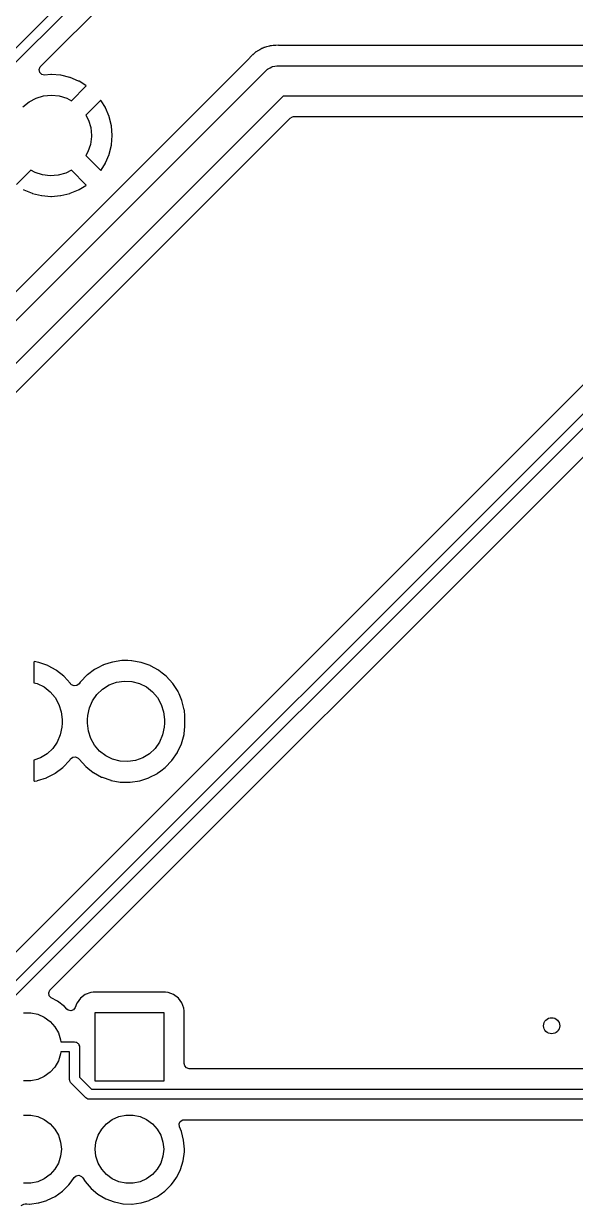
# Model space of a CAD drawing. Extents: x 0.3 to 11.5, y -8.2 to 3.2.
# Drawn here: x 3.653 to 4.192, y -3.301 to -2.146 of the extents above; entities that cross this region are included whole.
import ezdxf

# ---------------------------------------------------------------- set-up
doc = ezdxf.new("R2010")
doc.units = 0
doc.header["$MEASUREMENT"] = 0
doc.layers.add('BLACK', color=7, linetype='CONTINUOUS')

msp = doc.modelspace()

# ---------------------------------------------------------------- linework, layer by layer
at = {"layer": 'BLACK', "linetype": 'CONTINUOUS'}
for p, q in [((2.90604, -2.90925), (4.07264, -1.74264)), ((4.0797, -1.7495), (2.91444, -2.91477)), ((3.6699, -2.18762), (4.04402, -1.8135)), ((3.88616, -2.17013), (3.88412, -2.17131)), ((3.88638, -2.17), (3.88616, -2.17013)), ((3.88616, -2.17013), (3.88616, -2.17013)), ((3.88663, -2.16992), (3.88638, -2.17)), ((3.88689, -2.16984), (3.88663, -2.16992)), ((3.88663, -2.16992), (3.88663, -2.16992)), ((3.88761, -2.16954), (3.88689, -2.16984)), ((3.88784, -2.16942), (3.88761, -2.16954)), ((3.88808, -2.1693), (3.88784, -2.16942)), ((3.88784, -2.16942), (3.88784, -2.16942)), ((3.88862, -2.16915), (3.88808, -2.1693)), ((3.8906, -2.16862), (3.88862, -2.16915)), ((3.89085, -2.16855), (3.8906, -2.16862)), ((3.89334, -2.16774), (3.89085, -2.16855)), ((3.89386, -2.16769), (3.89334, -2.16774)), ((3.89463, -2.16754), (3.89386, -2.16769)), ((3.89514, -2.16741), (3.89463, -2.16754)), ((3.8954, -2.16739), (3.89514, -2.16741)), ((3.89713, -2.1673), (3.8954, -2.16739)), ((3.8954, -2.16739), (3.8954, -2.16739)), ((3.89775, -2.16727), (3.89713, -2.1673)), ((3.89801, -2.16725), (3.89775, -2.16727)), ((3.89879, -2.16717), (3.89801, -2.16725)), ((3.89957, -2.16717), (3.89879, -2.16717)), ((3.89983, -2.16716), (3.89957, -2.16717)), ((3.90218, -2.16704), (3.89983, -2.16716)), ((3.90244, -2.16703), (3.90218, -2.16704)), ((3.90218, -2.16704), (3.90218, -2.16704)), ((3.9027, -2.16707), (3.90244, -2.16703)), ((3.90296, -2.16711), (3.9027, -2.16707)), ((3.9027, -2.16707), (3.9027, -2.16707)), ((3.90374, -2.16717), (3.90296, -2.16711)), ((4.2249, -2.16717), (3.90374, -2.16717)), ((3.8738, -2.17957), (2.96242, -3.09095)), ((3.87431, -2.17898), (3.8738, -2.17957)), ((3.87447, -2.17876), (3.87431, -2.17898)), ((3.87462, -2.17855), (3.87447, -2.17876)), ((3.87447, -2.17876), (3.87447, -2.17876)), ((3.87512, -2.1781), (3.87462, -2.17855)), ((3.87656, -2.1768), (3.87512, -2.1781)), ((3.87675, -2.17662), (3.87656, -2.1768)), ((3.8773, -2.17607), (3.87675, -2.17662)), ((3.87757, -2.17586), (3.8773, -2.17607)), ((3.87791, -2.17558), (3.87757, -2.17586)), ((3.87811, -2.17541), (3.87791, -2.17558)), ((3.87986, -2.17383), (3.87811, -2.17541)), ((3.88005, -2.17366), (3.87986, -2.17383)), ((3.87986, -2.17383), (3.87986, -2.17383)), ((3.88028, -2.17353), (3.88005, -2.17366)), ((3.88051, -2.17339), (3.88028, -2.17353)), ((3.88028, -2.17353), (3.88028, -2.17353)), ((3.88115, -2.17295), (3.88051, -2.17339)), ((3.88117, -2.17293), (3.88115, -2.17295)), ((3.88156, -2.17262), (3.88117, -2.17293)), ((3.88389, -2.17143), (3.88156, -2.17262)), ((3.88412, -2.17131), (3.88389, -2.17143)), ((2.96746, -3.11423), (3.89017, -2.19151)), ((3.66846, -2.19081), (3.66942, -2.18818)), ((3.66907, -2.19353), (3.66846, -2.19081)), ((3.67107, -2.19549), (3.66907, -2.19353)), ((3.66942, -2.18818), (3.6699, -2.18762)), ((3.89017, -2.19151), (3.89132, -2.19054)), ((3.89132, -2.19054), (3.89156, -2.19029)), ((3.89156, -2.19029), (3.89175, -2.19018)), ((3.89175, -2.19018), (3.89212, -2.18987)), ((3.89212, -2.18987), (3.894, -2.18897)), ((3.894, -2.18897), (3.89583, -2.18798)), ((3.89583, -2.18798), (3.89617, -2.18793)), ((3.89617, -2.18793), (3.89649, -2.18778)), ((3.89649, -2.18778), (3.89856, -2.18753)), ((3.89856, -2.18753), (3.90061, -2.18719)), ((3.90061, -2.18719), (5.33149, -2.18719)), ((3.6738, -2.19607), (3.67107, -2.19549)), ((3.68002, -2.19558), (3.6738, -2.19607)), ((3.68041, -2.19558), (3.68002, -2.19558)), ((3.68933, -2.19628), (3.68041, -2.19558)), ((3.68972, -2.19634), (3.68933, -2.19628)), ((3.69843, -2.19843), (3.68972, -2.19634)), ((3.6988, -2.19855), (3.69843, -2.19843)), ((3.70707, -2.20198), (3.6988, -2.19855)), ((3.70742, -2.20216), (3.70707, -2.20198)), ((3.71415, -2.20629), (3.70742, -2.20216)), ((3.90673, -2.21672), (2.98823, -3.13521)), ((3.66546, -2.21861), (3.67284, -2.21645)), ((3.67284, -2.21645), (3.68049, -2.21575)), ((3.68049, -2.21575), (3.68813, -2.21655)), ((3.68813, -2.21655), (3.69547, -2.21882)), ((3.69994, -2.22124), (3.71411, -2.20708)), ((3.71411, -2.20708), (3.71438, -2.20659)), ((3.71438, -2.20659), (3.71415, -2.20629)), ((5.33761, -2.21672), (3.90673, -2.21672)), ((3.65267, -2.22699), (3.65865, -2.22217)), ((3.65865, -2.22217), (3.66546, -2.21861)), ((3.69547, -2.21882), (3.69994, -2.22124)), ((3.72838, -2.2211), (3.71409, -2.23538)), ((3.72872, -2.22095), (3.72838, -2.2211)), ((3.72913, -2.22132), (3.72872, -2.22095)), ((3.73317, -2.22792), (3.72913, -2.22132)), ((3.73335, -2.22826), (3.73317, -2.22792)), ((3.73678, -2.23653), (3.73335, -2.22826)), ((3.28273, -2.86902), (3.91357, -2.23819)), ((3.71409, -2.23538), (3.71661, -2.24012)), ((3.71661, -2.24012), (3.71883, -2.24747)), ((3.7369, -2.2369), (3.73678, -2.23653)), ((3.73899, -2.24561), (3.7369, -2.2369)), ((3.91357, -2.23819), (3.91602, -2.23685)), ((3.91602, -2.23685), (3.91707, -2.23674)), ((3.91707, -2.23674), (5.0655, -2.23674)), ((3.71883, -2.24747), (3.71958, -2.25512)), ((3.73905, -2.246), (3.73899, -2.24561)), ((3.73975, -2.25492), (3.73905, -2.246)), ((3.71957, -2.25622), (3.7186, -2.26384)), ((3.71958, -2.25512), (3.71957, -2.25622)), ((3.73905, -2.26424), (3.73975, -2.25531)), ((3.73975, -2.25531), (3.73975, -2.25492)), ((4.43265, -2.26604), (3.59573, -3.10296)), ((3.71618, -2.27113), (3.71407, -2.27484)), ((3.71407, -2.27484), (3.72826, -2.28902)), ((3.7186, -2.26384), (3.71618, -2.27113)), ((3.73335, -2.28197), (3.73678, -2.2737)), ((3.73678, -2.2737), (3.7369, -2.27333)), ((3.7369, -2.27333), (3.73899, -2.26462)), ((3.73899, -2.26462), (3.73905, -2.26424)), ((3.60322, -3.12378), (4.4478, -2.2792)), ((3.72904, -2.28906), (3.73317, -2.28232)), ((3.73317, -2.28232), (3.73335, -2.28197)), ((4.45332, -2.2876), (3.61162, -3.1293)), ((3.66049, -2.28898), (3.64631, -2.30316)), ((3.66445, -2.2912), (3.66049, -2.28898)), ((3.67176, -2.29357), (3.66445, -2.2912)), ((3.67939, -2.29448), (3.67176, -2.29357)), ((3.68705, -2.29389), (3.67939, -2.29448)), ((3.69445, -2.29182), (3.68705, -2.29389)), ((3.69998, -2.28903), (3.69445, -2.29182)), ((3.71423, -2.30328), (3.69998, -2.28903)), ((3.72826, -2.28902), (3.72874, -2.28929)), ((3.72874, -2.28929), (3.72904, -2.28906)), ((3.65301, -2.30808), (3.65336, -2.30826)), ((3.65336, -2.30826), (3.66163, -2.31168)), ((3.67925, -3.08998), (4.46016, -2.30907)), ((3.6988, -2.31168), (3.70707, -2.30826)), ((3.70707, -2.30826), (3.70742, -2.30808)), ((3.70742, -2.30808), (3.71401, -2.30404)), ((3.71401, -2.30404), (3.71438, -2.30363)), ((3.71438, -2.30363), (3.71423, -2.30328)), ((3.66163, -2.31168), (3.662, -2.3118)), ((3.662, -2.3118), (3.67071, -2.31389)), ((3.67071, -2.31389), (3.67109, -2.31395)), ((3.67109, -2.31395), (3.68002, -2.31466)), ((3.68002, -2.31466), (3.68041, -2.31466)), ((3.68041, -2.31466), (3.68933, -2.31395)), ((3.68933, -2.31395), (3.68972, -2.31389)), ((3.68972, -2.31389), (3.69843, -2.3118)), ((3.69843, -2.3118), (3.6988, -2.31168)), ((3.66353, -2.76944), (3.66335, -2.77001)), ((3.66335, -2.77001), (3.66335, -2.78994)), ((3.66405, -2.76938), (3.66353, -2.76944)), ((3.66789, -2.77007), (3.66405, -2.76938)), ((3.66828, -2.77017), (3.66789, -2.77007)), ((3.67681, -2.77319), (3.66828, -2.77017)), ((3.73643, -2.7709), (3.73118, -2.77262)), ((3.73997, -2.76974), (3.73643, -2.7709)), ((3.74932, -2.76831), (3.73997, -2.76974)), ((3.74953, -2.76831), (3.74932, -2.76831)), ((3.75514, -2.76838), (3.74953, -2.76831)), ((3.74953, -2.76831), (3.74953, -2.76831)), ((3.75878, -2.76843), (3.75514, -2.76838)), ((3.75898, -2.76846), (3.75878, -2.76843)), ((3.76789, -2.77005), (3.75898, -2.76846)), ((3.75898, -2.76846), (3.75898, -2.76846)), ((3.76809, -2.77008), (3.76789, -2.77005)), ((3.76789, -2.77005), (3.76789, -2.77005)), ((3.76829, -2.77015), (3.76809, -2.77008)), ((3.77682, -2.77317), (3.76829, -2.77015)), ((3.76829, -2.77015), (3.76829, -2.77015)), ((3.67718, -2.77336), (3.67681, -2.77319)), ((3.6851, -2.77773), (3.67718, -2.77336)), ((3.68544, -2.77795), (3.6851, -2.77773)), ((3.69254, -2.78356), (3.68544, -2.77795)), ((3.71489, -2.78287), (3.70949, -2.78852)), ((3.71503, -2.78273), (3.71489, -2.78287)), ((3.71558, -2.78231), (3.71503, -2.78273)), ((3.72243, -2.77717), (3.71558, -2.78231)), ((3.72259, -2.77705), (3.72243, -2.77717)), ((3.72243, -2.77717), (3.72243, -2.77717)), ((3.72587, -2.77534), (3.72259, -2.77705)), ((3.7308, -2.77277), (3.72587, -2.77534)), ((3.73098, -2.77268), (3.7308, -2.77277)), ((3.7308, -2.77277), (3.7308, -2.77277)), ((3.73118, -2.77262), (3.73098, -2.77268)), ((3.73118, -2.77262), (3.73118, -2.77262)), ((3.77701, -2.77324), (3.77682, -2.77317)), ((3.77682, -2.77317), (3.77682, -2.77317)), ((3.77719, -2.77334), (3.77701, -2.77324)), ((3.78511, -2.77771), (3.77719, -2.77334)), ((3.77719, -2.77334), (3.77719, -2.77334)), ((3.78529, -2.77781), (3.78511, -2.77771)), ((3.78511, -2.77771), (3.78511, -2.77771)), ((3.78545, -2.77794), (3.78529, -2.77781)), ((3.78876, -2.78056), (3.78545, -2.77794)), ((3.78545, -2.77794), (3.78545, -2.77794)), ((3.79271, -2.78367), (3.78876, -2.78056)), ((3.66335, -2.78994), (3.66642, -2.79074)), ((3.66642, -2.79074), (3.67322, -2.79408)), ((3.67322, -2.79408), (3.67921, -2.79873)), ((3.69284, -2.78384), (3.69254, -2.78356)), ((3.69893, -2.79053), (3.69284, -2.78384)), ((3.69917, -2.79085), (3.69893, -2.79053)), ((3.69923, -2.79094), (3.69917, -2.79085)), ((3.70004, -2.7919), (3.69923, -2.79094)), ((3.70255, -2.79313), (3.70004, -2.7919)), ((3.70533, -2.79281), (3.70255, -2.79313)), ((3.70749, -2.79104), (3.70533, -2.79281)), ((3.7085, -2.78956), (3.70749, -2.79104)), ((3.70949, -2.78852), (3.7085, -2.78956)), ((3.73047, -2.79617), (3.73691, -2.79218)), ((3.73691, -2.79218), (3.74402, -2.78956)), ((3.74402, -2.78956), (3.75152, -2.78843)), ((3.75152, -2.78843), (3.75909, -2.78883)), ((3.75909, -2.78883), (3.76642, -2.79074)), ((3.76642, -2.79074), (3.77322, -2.79408)), ((3.77322, -2.79408), (3.77921, -2.79873)), ((3.79908, -2.79067), (3.79271, -2.78367)), ((3.79919, -2.79084), (3.79908, -2.79067)), ((3.80038, -2.79269), (3.79919, -2.79084)), ((3.79919, -2.79084), (3.79919, -2.79084)), ((3.80422, -2.79861), (3.80038, -2.79269)), ((3.67921, -2.79873), (3.68414, -2.80448)), ((3.68414, -2.80448), (3.68782, -2.81111)), ((3.72062, -2.80759), (3.72496, -2.80138)), ((3.72496, -2.80138), (3.73047, -2.79617)), ((3.77921, -2.79873), (3.78414, -2.80448)), ((3.78414, -2.80448), (3.78782, -2.81111)), ((3.8043, -2.7988), (3.80422, -2.79861)), ((3.80516, -2.80078), (3.8043, -2.7988)), ((3.8043, -2.7988), (3.8043, -2.7988)), ((3.80799, -2.80729), (3.80516, -2.80078)), ((3.68782, -2.81111), (3.69008, -2.81835)), ((3.71606, -2.82197), (3.71761, -2.81455)), ((3.71761, -2.81455), (3.72062, -2.80759)), ((3.78782, -2.81111), (3.79008, -2.81835)), ((3.81029, -2.81646), (3.80799, -2.80729)), ((3.81031, -2.81666), (3.81029, -2.81646)), ((3.81081, -2.82279), (3.81031, -2.81666)), ((3.69008, -2.81835), (3.69085, -2.82589)), ((3.69085, -2.82589), (3.69085, -2.82963)), ((3.71585, -2.82589), (3.71606, -2.82197)), ((3.71585, -2.82963), (3.71585, -2.82589)), ((3.79008, -2.81835), (3.79085, -2.82589)), ((3.79085, -2.82589), (3.79085, -2.82963)), ((3.81087, -2.82349), (3.81081, -2.82279)), ((3.81087, -2.83272), (3.81087, -2.82349)), ((3.6891, -2.84096), (3.68608, -2.84792)), ((3.69064, -2.83355), (3.6891, -2.84096)), ((3.69085, -2.82963), (3.69064, -2.83355)), ((3.71662, -2.83717), (3.71585, -2.82963)), ((3.71888, -2.8444), (3.71662, -2.83717)), ((3.7891, -2.84096), (3.78608, -2.84792)), ((3.79064, -2.83355), (3.7891, -2.84096)), ((3.79085, -2.82963), (3.79064, -2.83355)), ((3.80752, -2.84956), (3.81004, -2.84044)), ((3.81004, -2.84044), (3.81008, -2.84007)), ((3.81008, -2.84007), (3.81086, -2.83285)), ((3.81086, -2.83285), (3.81087, -2.83272)), ((3.81086, -2.83285), (3.81086, -2.83285)), ((3.68608, -2.84792), (3.68174, -2.85413)), ((3.72256, -2.85103), (3.71888, -2.8444)), ((3.72749, -2.85678), (3.72256, -2.85103)), ((3.78608, -2.84792), (3.78174, -2.85413)), ((3.80365, -2.85788), (3.80743, -2.84974)), ((3.80743, -2.84974), (3.80752, -2.84956)), ((3.80743, -2.84974), (3.80743, -2.84974)), ((3.66979, -2.86333), (3.66335, -2.8657)), ((3.67623, -2.85934), (3.66979, -2.86333)), ((3.68174, -2.85413), (3.67623, -2.85934)), ((3.69919, -2.86447), (3.70135, -2.8627)), ((3.70135, -2.8627), (3.70412, -2.86238)), ((3.70412, -2.86238), (3.70663, -2.86361)), ((3.70663, -2.86361), (3.70745, -2.86457)), ((3.73348, -2.86143), (3.72749, -2.85678)), ((3.74028, -2.86477), (3.73348, -2.86143)), ((3.76979, -2.86333), (3.76268, -2.86595)), ((3.77623, -2.85934), (3.76979, -2.86333)), ((3.78174, -2.85413), (3.77623, -2.85934)), ((3.7982, -2.86595), (3.80353, -2.85813)), ((3.80353, -2.85813), (3.80365, -2.85788)), ((3.66335, -2.8657), (3.66335, -2.88555)), ((3.68426, -2.87833), (3.69149, -2.87289)), ((3.69149, -2.87289), (3.6918, -2.87262)), ((3.6918, -2.87262), (3.69805, -2.86608)), ((3.69805, -2.86608), (3.6983, -2.86577)), ((3.6983, -2.86577), (3.69919, -2.86447)), ((3.70745, -2.86457), (3.70762, -2.86484)), ((3.70762, -2.86484), (3.71399, -2.87184)), ((3.71399, -2.87184), (3.71605, -2.87347)), ((3.71605, -2.87347), (3.72125, -2.87757)), ((3.74761, -2.86668), (3.74028, -2.86477)), ((3.75518, -2.86708), (3.74761, -2.86668)), ((3.76268, -2.86595), (3.75518, -2.86708)), ((3.78747, -2.87594), (3.79151, -2.87291)), ((3.79151, -2.87291), (3.79167, -2.87279)), ((3.79151, -2.87291), (3.79151, -2.87291)), ((3.79167, -2.87279), (3.7982, -2.86595)), ((3.66335, -2.88555), (3.6635, -2.88608)), ((3.6635, -2.88608), (3.66407, -2.88616)), ((3.66407, -2.88616), (3.66652, -2.88578)), ((3.66652, -2.88578), (3.66692, -2.88569)), ((3.66692, -2.88569), (3.67552, -2.88288)), ((3.67552, -2.88288), (3.67589, -2.88272)), ((3.67589, -2.88272), (3.68392, -2.87854)), ((3.68392, -2.87854), (3.68426, -2.87833)), ((3.72125, -2.87757), (3.72125, -2.87757)), ((3.72125, -2.87757), (3.72141, -2.8777)), ((3.72141, -2.8777), (3.72159, -2.8778)), ((3.72159, -2.8778), (3.72159, -2.8778)), ((3.72159, -2.8778), (3.72951, -2.88217)), ((3.72951, -2.88217), (3.72951, -2.88217)), ((3.72951, -2.88217), (3.72969, -2.88227)), ((3.72969, -2.88227), (3.72988, -2.88234)), ((3.72988, -2.88234), (3.72988, -2.88234)), ((3.72988, -2.88234), (3.73841, -2.88536)), ((3.73841, -2.88536), (3.73842, -2.88536)), ((3.73842, -2.88536), (3.73861, -2.88543)), ((3.73861, -2.88543), (3.73881, -2.88546)), ((3.73881, -2.88546), (3.73881, -2.88546)), ((3.73881, -2.88546), (3.74772, -2.88705)), ((3.74772, -2.88705), (3.74772, -2.88705)), ((3.74772, -2.88705), (3.74792, -2.88709)), ((3.74792, -2.88709), (3.75136, -2.88713)), ((3.75136, -2.88713), (3.75717, -2.8872)), ((3.75717, -2.8872), (3.75717, -2.8872)), ((3.75717, -2.8872), (3.75738, -2.8872)), ((3.75738, -2.8872), (3.76673, -2.88577)), ((3.76673, -2.88577), (3.77274, -2.8838)), ((3.77274, -2.8838), (3.77552, -2.8829)), ((3.77552, -2.8829), (3.77572, -2.88283)), ((3.77552, -2.8829), (3.77552, -2.8829)), ((3.77572, -2.88283), (3.7759, -2.88274)), ((3.7759, -2.88274), (3.78393, -2.87856)), ((3.7759, -2.88274), (3.7759, -2.88274)), ((3.78393, -2.87856), (3.78411, -2.87847)), ((3.78411, -2.87847), (3.78747, -2.87594)), ((3.67781, -3.09311), (3.6788, -3.0905)), ((3.67839, -3.09585), (3.67781, -3.09311)), ((3.6788, -3.0905), (3.67925, -3.08998)), ((3.71352, -3.09466), (3.70893, -3.0981)), ((3.71889, -3.09265), (3.71352, -3.09466)), ((3.72134, -3.09238), (3.71889, -3.09265)), ((3.79206, -3.09238), (3.72134, -3.09238)), ((3.7945, -3.09265), (3.79206, -3.09238)), ((3.79987, -3.09466), (3.7945, -3.09265)), ((3.80446, -3.0981), (3.79987, -3.09466)), ((3.68036, -3.09783), (3.67839, -3.09585)), ((3.6864, -3.10117), (3.68036, -3.09783)), ((3.68656, -3.10129), (3.6864, -3.10117)), ((3.69314, -3.10649), (3.68656, -3.10129)), ((3.68656, -3.10129), (3.68656, -3.10129)), ((3.6933, -3.10662), (3.69314, -3.10649)), ((3.69314, -3.10649), (3.69314, -3.10649)), ((3.69343, -3.10677), (3.6933, -3.10662)), ((3.70537, -3.10302), (3.70374, -3.10736)), ((3.70549, -3.10269), (3.70537, -3.10302)), ((3.70893, -3.0981), (3.70549, -3.10269)), ((3.8079, -3.10269), (3.80446, -3.0981)), ((3.80992, -3.10806), (3.8079, -3.10269)), ((3.6532, -3.11258), (3.66019, -3.11258)), ((3.66019, -3.11258), (3.66704, -3.11404)), ((3.66704, -3.11404), (3.67343, -3.11688)), ((3.67343, -3.11688), (3.67909, -3.121)), ((3.69344, -3.10677), (3.69343, -3.10677)), ((3.69543, -3.10896), (3.69344, -3.10677)), ((3.69671, -3.10997), (3.69543, -3.10896)), ((3.69944, -3.11057), (3.69671, -3.10997)), ((3.70206, -3.10959), (3.69944, -3.11057)), ((3.70374, -3.10736), (3.70206, -3.10959)), ((3.72323, -3.17933), (3.72323, -3.1124)), ((3.72323, -3.1124), (3.79016, -3.1124)), ((3.79016, -3.1124), (3.79016, -3.17933)), ((3.81018, -3.11051), (3.80992, -3.10806)), ((3.81018, -3.16223), (3.81018, -3.11051)), ((3.67909, -3.121), (3.68377, -3.1262)), ((3.68377, -3.1262), (3.68727, -3.13225)), ((3.68727, -3.13225), (3.68943, -3.13891)), ((3.68943, -3.13891), (3.68964, -3.14094)), ((3.68964, -3.14094), (3.70296, -3.14094)), ((3.70296, -3.14094), (3.70436, -3.14115)), ((3.70436, -3.14115), (3.70466, -3.14134)), ((3.70466, -3.14134), (3.70501, -3.14139)), ((3.68943, -3.15282), (3.68727, -3.15948)), ((3.68964, -3.15079), (3.68943, -3.15282)), ((3.69804, -3.15079), (3.68964, -3.15079)), ((3.69804, -3.17767), (3.69804, -3.15079)), ((3.70501, -3.14139), (3.7058, -3.14208)), ((3.7058, -3.14208), (3.70669, -3.14265)), ((3.70669, -3.14265), (3.70683, -3.14297)), ((3.70683, -3.14297), (3.7071, -3.14321)), ((3.7071, -3.14321), (3.7074, -3.14422)), ((3.7074, -3.14422), (3.70783, -3.14517)), ((3.70783, -3.14517), (3.70778, -3.14552)), ((3.70778, -3.14552), (3.70788, -3.14587)), ((3.70788, -3.14587), (3.70788, -3.17563)), ((3.68727, -3.15948), (3.68377, -3.16554)), ((3.81063, -3.16429), (3.81018, -3.16223)), ((3.81246, -3.1664), (3.81063, -3.16429)), ((3.67343, -3.17485), (3.66704, -3.17769)), ((3.67909, -3.17074), (3.67343, -3.17485)), ((3.68377, -3.16554), (3.67909, -3.17074)), ((3.70788, -3.17563), (3.71946, -3.18721)), ((3.81514, -3.16719), (3.81246, -3.1664)), ((9.56757, -3.16719), (3.81514, -3.16719)), ((3.66019, -3.17915), (3.6532, -3.17915)), ((3.66704, -3.17769), (3.66019, -3.17915)), ((3.69838, -3.17884), (3.69804, -3.17767)), ((3.69864, -3.18002), (3.69838, -3.17884)), ((3.69879, -3.18023), (3.69864, -3.18002)), ((3.69882, -3.18033), (3.69879, -3.18023)), ((3.69896, -3.18045), (3.69882, -3.18033)), ((3.69948, -3.18115), (3.69896, -3.18045)), ((3.71394, -3.19561), (3.69948, -3.18115)), ((3.71946, -3.18721), (9.56898, -3.18721)), ((3.79016, -3.17933), (3.72323, -3.17933)), ((3.715, -3.19619), (3.71394, -3.19561)), ((3.71602, -3.19685), (3.715, -3.19619)), ((3.71627, -3.19689), (3.71602, -3.19685)), ((3.71637, -3.19694), (3.71627, -3.19689)), ((3.71655, -3.19693), (3.71637, -3.19694)), ((3.71742, -3.19705), (3.71655, -3.19693)), ((9.56695, -3.19705), (3.71742, -3.19705)), ((3.6532, -3.21258), (3.66019, -3.21258)), ((3.66019, -3.21258), (3.66704, -3.21404)), ((3.66704, -3.21404), (3.67343, -3.21688)), ((3.67343, -3.21688), (3.67909, -3.221)), ((3.67909, -3.221), (3.68377, -3.2262)), ((3.72962, -3.2262), (3.7343, -3.221)), ((3.7343, -3.221), (3.73996, -3.21688)), ((3.73996, -3.21688), (3.74636, -3.21404)), ((3.74636, -3.21404), (3.7532, -3.21258)), ((3.7532, -3.21258), (3.76019, -3.21258)), ((3.76019, -3.21258), (3.76704, -3.21404)), ((3.76704, -3.21404), (3.77343, -3.21688)), ((3.77343, -3.21688), (3.77909, -3.221)), ((3.77909, -3.221), (3.78377, -3.2262)), ((3.80517, -3.22124), (3.80638, -3.21872)), ((3.80552, -3.22401), (3.80517, -3.22124)), ((3.80638, -3.21872), (3.80876, -3.21725)), ((3.80876, -3.21725), (3.81007, -3.21707)), ((3.81007, -3.21707), (9.5566, -3.21707)), ((3.68377, -3.2262), (3.68727, -3.23225)), ((3.68727, -3.23225), (3.68943, -3.23891)), ((3.72396, -3.23891), (3.72613, -3.23225)), ((3.72613, -3.23225), (3.72962, -3.2262)), ((3.78377, -3.2262), (3.78727, -3.23225)), ((3.78727, -3.23225), (3.78943, -3.23891)), ((3.8075, -3.22857), (3.80552, -3.22401)), ((3.80964, -3.2371), (3.8075, -3.22857)), ((3.68943, -3.23891), (3.69016, -3.24587)), ((3.72323, -3.24587), (3.72396, -3.23891)), ((3.78943, -3.23891), (3.79016, -3.24587)), ((3.81036, -3.24587), (3.80964, -3.2371)), ((3.68943, -3.25282), (3.68727, -3.25948)), ((3.69016, -3.24587), (3.68943, -3.25282)), ((3.72396, -3.25282), (3.72323, -3.24587)), ((3.72613, -3.25948), (3.72396, -3.25282)), ((3.78943, -3.25282), (3.78727, -3.25948)), ((3.79016, -3.24587), (3.78943, -3.25282)), ((3.80915, -3.25721), (3.8103, -3.24849)), ((3.8103, -3.24849), (3.81036, -3.24587)), ((3.68377, -3.26554), (3.67909, -3.27074)), ((3.68727, -3.25948), (3.68377, -3.26554)), ((3.72962, -3.26554), (3.72613, -3.25948)), ((3.7343, -3.27074), (3.72962, -3.26554)), ((3.78377, -3.26554), (3.77909, -3.27074)), ((3.78727, -3.25948), (3.78377, -3.26554)), ((3.80283, -3.27324), (3.80651, -3.26581)), ((3.80651, -3.26581), (3.8066, -3.26562)), ((3.80651, -3.26581), (3.80651, -3.26581)), ((3.8066, -3.26562), (3.80915, -3.25721)), ((3.66019, -3.27915), (3.6532, -3.27915)), ((3.66704, -3.27769), (3.66019, -3.27915)), ((3.67343, -3.27485), (3.66704, -3.27769)), ((3.67909, -3.27074), (3.67343, -3.27485)), ((3.69757, -3.28065), (3.69975, -3.27761)), ((3.69975, -3.27761), (3.7027, -3.27351)), ((3.7027, -3.27351), (3.70275, -3.27354)), ((3.70275, -3.27354), (3.7046, -3.27184)), ((3.7046, -3.27184), (3.70735, -3.27136)), ((3.70735, -3.27136), (3.70993, -3.27245)), ((3.70993, -3.27245), (3.71102, -3.2737)), ((3.71102, -3.2737), (3.71339, -3.27756)), ((3.71339, -3.27756), (3.71915, -3.28421)), ((3.73996, -3.27485), (3.7343, -3.27074)), ((3.74636, -3.27769), (3.73996, -3.27485)), ((3.7532, -3.27915), (3.74636, -3.27769)), ((3.76019, -3.27915), (3.7532, -3.27915)), ((3.76704, -3.27769), (3.76019, -3.27915)), ((3.77343, -3.27485), (3.76704, -3.27769)), ((3.77909, -3.27074), (3.77343, -3.27485)), ((3.79757, -3.28065), (3.79975, -3.27761)), ((3.79975, -3.27761), (3.80258, -3.27367)), ((3.80258, -3.27367), (3.8027, -3.27351)), ((3.8027, -3.27351), (3.80283, -3.27324)), ((3.68418, -3.29196), (3.69134, -3.28686)), ((3.69134, -3.28686), (3.69757, -3.28065)), ((3.71915, -3.28421), (3.72591, -3.28983)), ((3.72591, -3.28983), (3.73351, -3.29427)), ((3.78418, -3.29196), (3.79134, -3.28686)), ((3.79134, -3.28686), (3.79757, -3.28065)), ((3.65099, -3.30076), (3.65344, -3.29943)), ((3.65344, -3.29943), (3.65468, -3.29932)), ((3.65468, -3.29932), (3.65651, -3.29938)), ((3.65651, -3.29938), (3.65893, -3.29947)), ((3.65893, -3.29947), (3.65893, -3.29947)), ((3.65893, -3.29947), (3.65913, -3.29948)), ((3.65913, -3.29948), (3.65933, -3.29945)), ((3.65933, -3.29945), (3.66765, -3.29839)), ((3.65933, -3.29945), (3.65933, -3.29945)), ((3.66765, -3.29839), (3.66785, -3.29836)), ((3.66765, -3.29839), (3.66765, -3.29839)), ((3.66785, -3.29836), (3.66805, -3.2983)), ((3.66805, -3.2983), (3.67608, -3.29589)), ((3.67608, -3.29589), (3.67628, -3.29583)), ((3.67608, -3.29589), (3.67608, -3.29589)), ((3.67628, -3.29583), (3.68418, -3.29196)), ((3.73351, -3.29427), (3.74172, -3.2974)), ((3.74172, -3.2974), (3.74192, -3.29744)), ((3.74192, -3.29744), (3.74192, -3.29744)), ((3.74192, -3.29744), (3.74615, -3.2983)), ((3.74615, -3.2983), (3.75034, -3.29916)), ((3.75034, -3.29916), (3.75055, -3.29916)), ((3.75055, -3.29916), (3.75055, -3.29916)), ((3.75055, -3.29916), (3.75893, -3.29947)), ((3.75893, -3.29947), (3.75893, -3.29947)), ((3.75893, -3.29947), (3.75913, -3.29948)), ((3.75913, -3.29948), (3.75933, -3.29945)), ((3.75933, -3.29945), (3.76765, -3.29839)), ((3.75933, -3.29945), (3.75933, -3.29945)), ((3.76765, -3.29839), (3.76785, -3.29836)), ((3.76765, -3.29839), (3.76765, -3.29839)), ((3.76785, -3.29836), (3.76805, -3.2983)), ((3.76805, -3.2983), (3.77608, -3.29589)), ((3.77608, -3.29589), (3.77628, -3.29583)), ((3.77608, -3.29589), (3.77608, -3.29589)), ((3.77628, -3.29583), (3.78418, -3.29196))]:
    msp.add_line(p, q, dxfattribs=at)
at = {"layer": 'BLACK'}
msp.add_circle((4.1691, -3.1252), 0.00787, dxfattribs=at)

doc.saveas('drawing.dxf')
